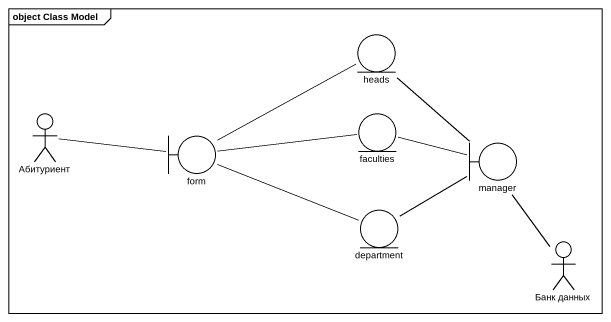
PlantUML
@startuml
mainframe object Class Model
entity heads
actor Абитуриент
boundary form
entity faculties
boundary manager
entity department
actor "Банк данных" as Банк_данных
heads -- manager
Абитуриент -right- form
form -right- heads
form -right- faculties
form -right- department
faculties -right- manager
manager -- Банк_данных
department -right- manager
@enduml
